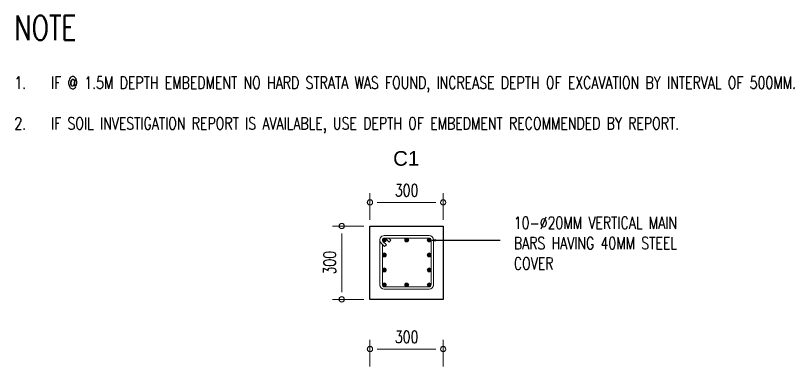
# Model space of a CAD drawing. Header units: millimetres. Extents: x 1634676 to 2610633, y -385676 to -37463.
# Drawn here: x 2098985 to 2102177, y -58387 to -56933 of the extents above; entities that cross this region are included whole.
import ezdxf
from ezdxf import colors
from ezdxf.entities.mleader import LeaderData, LeaderLine
from ezdxf.math import Vec2, Vec3

# ---------------------------------------------------------------- set-up
doc = ezdxf.new("R2010")
doc.units = ezdxf.units.MM
doc.header["$MEASUREMENT"] = 0
doc.layers.get('0').update_dxf_attribs({"lineweight": 15})
doc.layers.get('Defpoints').update_dxf_attribs({"color": 250})
for name, color, linetype, lineweight in [('ST-ANNOT_A', 74, 'Continuous', 20), ('ST-ANNOT_ALeadLines', 250, 'Continuous', 13), ('ST-COL_E', 6, 'Continuous', 30), ('ST-DIM_E', 250, 'Continuous', 13), ('ST-TIES_E', 14, 'Continuous', 15)]:
    doc.layers.add(name, color=color, linetype=linetype, lineweight=lineweight)
doc.styles.add('ARIAL', font='arial.ttf')
doc.styles.add('ST_TEXT', font='romans.shx', dxfattribs={"width": 0.75})
doc.styles.get("Standard").update_dxf_attribs({"font": 'GOTHIC.TTF'})
doc.dimstyles.new('ST_D25', dxfattribs={"dimscale": 25, "dimtxt": 2, "dimasz": 1.2, "dimexe": 1.5, "dimexo": 1, "dimgap": 1, "dimtad": 1, "dimdec": 0, "dimzin": 1, "dimdsep": 46, "dimtxsty": 'ST_TEXT', "dimblk": 'OpenIndicator', "dimcen": 1, "dimclrd": 256, "dimclre": 256, "dimclrt": 7, "dimadec": 0, "dimazin": 0, "dimtfac": 1, "dimtdec": 0, "dimtix": 1, "dimtmove": 2, "dimatfit": 3, "dimldrblk": 'OPEN90', "dimfxl": 0.075, "dimlwd": -1, "dimlwe": -1, "dimarcsym": 0})

# ---------------------------------------------------------------- blocks, each defined once
blk = doc.blocks.new('OpenIndicator')
at = {"layer": 'ST-DIM_E'}
h = blk.add_hatch(color=255, dxfattribs=at)
h.paths.add_polyline_path([(0.3500000000000002, 0), (0.3645194722411961, 0, 0.4142135623730951), (2.775557561562891e-16, 0.364519472241196), (2.775557561562891e-16, 0.3500000000000001, -0.4142135623730951)])
h.paths.add_polyline_path([(2.775557561562891e-16, 0.3500000000000001), (2.775557561562891e-16, 0.364519472241196, 0.4142135623730951), (-0.3645194722411955, 0), (-0.3499999999999998, 0, -0.4142135623730953)])
h.paths.add_polyline_path([(1.665334536937735e-16, -0.3499999999999999), (1.665334536937735e-16, -0.3645194722411956, 0.4142135623730951), (0.3645194722411961, 0), (0.3500000000000002, 0, -0.4142135623730949)])
h.paths.add_polyline_path([(-0.3499999999999998, 0), (-0.3645194722411955, 0, 0.4142135623730949), (1.665334536937735e-16, -0.3645194722411956), (1.665334536937735e-16, -0.3499999999999999, -0.4142135623730949)])
at = {"layer": 'ST-DIM_E', "color": 255}
blk.add_line((2.983402616018552e-16, 0.6342797221434002), (1.457489482482074e-16, -0.6342797221434002), dxfattribs=at)
at = {"layer": 'ST-DIM_E', "color": 255, "const_width": 0.01}
blk.add_lwpolyline([(-0.6295341379212689, 0), (0.6295341379212693, 0)], dxfattribs=at)
at = {"layer": 'ST-DIM_E', "color": 255}
for centre, radius in [((3.33066907387547e-16, 1.443384749626027e-16), 0.3645194722411958), ((2.220446049250313e-16, 1.443384749626027e-16), 0.35)]:
    blk.add_circle(centre, radius, dxfattribs=at)
blk = doc.blocks.new('*D1686')
at = {"layer": 'Defpoints', "color": 0, "transparency": 16777216}
for p in [(2100737.774064545, -58299.23012667726), (2100437.774064545, -58396.11153516377), (2100737.774064545, -58396.11153516377)]:
    blk.add_point(p, dxfattribs=at)
at = {"layer": 'ST-DIM_E', "transparency": 16777216}
for p, q in [((2100437.774064545, -58371.11153516377), (2100437.774064545, -58261.73012667726)), ((2100737.774064545, -58371.11153516377), (2100737.774064545, -58261.73012667726)), ((2100467.774064545, -58299.23012667726), (2100707.774064545, -58299.23012667726))]:
    blk.add_line(p, q, dxfattribs=at)
at = {"layer": 'ST-DIM_E', "transparency": 16777216, "xscale": 30, "yscale": 30, "zscale": 30, "rotation": 180}
blk.add_blockref('OpenIndicator', (2100437.774064545, -58299.23012667726), dxfattribs=at)
at = {"layer": 'ST-DIM_E', "transparency": 16777216, "xscale": 30, "yscale": 30, "zscale": 30}
blk.add_blockref('OpenIndicator', (2100737.774064545, -58299.23012667726), dxfattribs=at)
at = {"layer": 'ST-DIM_E', "color": 7, "transparency": 16777216, "insert": (2100587.774064545, -58249.23012667726), "char_height": 50, "width": 9.672159356995374, "attachment_point": 5, "style": 'ST_TEXT'}
blk.add_mtext('300', dxfattribs=at)
blk = doc.blocks.new('_Open90')
at = {"color": 0, "linetype": 'ByBlock', "lineweight": -2}
for p, q in [((0, 0), (-1, 0)), ((-0.5, 0.5), (0, 0)), ((0, 0), (-0.5, -0.5))]:
    blk.add_line(p, q, dxfattribs=at)
blk = doc.blocks.new('*D1688')
at = {"layer": 'Defpoints', "color": 0, "transparency": 16777216}
for p in [(2100737.774064545, -57698.6292026531), (2100437.774064545, -57795.51061113589), (2100737.774064545, -57795.51061113589)]:
    blk.add_point(p, dxfattribs=at)
at = {"layer": 'ST-DIM_E', "transparency": 16777216}
for p, q in [((2100437.774064545, -57770.51061113589), (2100437.774064545, -57661.1292026531)), ((2100737.774064545, -57770.51061113589), (2100737.774064545, -57661.1292026531)), ((2100467.774064545, -57698.6292026531), (2100707.774064545, -57698.6292026531))]:
    blk.add_line(p, q, dxfattribs=at)
at = {"layer": 'ST-DIM_E', "transparency": 16777216, "xscale": 30, "yscale": 30, "zscale": 30, "rotation": 180}
blk.add_blockref('OpenIndicator', (2100437.774064545, -57698.6292026531), dxfattribs=at)
at = {"layer": 'ST-DIM_E', "transparency": 16777216, "xscale": 30, "yscale": 30, "zscale": 30}
blk.add_blockref('OpenIndicator', (2100737.774064545, -57698.6292026531), dxfattribs=at)
at = {"layer": 'ST-DIM_E', "color": 7, "transparency": 16777216, "insert": (2100587.774064545, -57648.6292026531), "char_height": 50, "attachment_point": 5, "style": 'ST_TEXT'}
blk.add_mtext('300', dxfattribs=at)
blk = doc.blocks.new('*D1689')
at = {"layer": 'Defpoints', "color": 0, "transparency": 16777216}
for p in [(2100437.774064546, -57795.51061113592), (2100322.144539606, -58095.51061113592), (2100437.774064546, -58095.51061113592)]:
    blk.add_point(p, dxfattribs=at)
at = {"layer": 'ST-DIM_E', "transparency": 16777216}
for p, q in [((2100412.774064546, -57795.51061113592), (2100284.644539606, -57795.51061113592)), ((2100322.144539606, -57825.51061113592), (2100322.144539606, -58065.51061113592)), ((2100412.774064546, -58095.51061113592), (2100284.644539606, -58095.51061113592))]:
    blk.add_line(p, q, dxfattribs=at)
at = {"layer": 'ST-DIM_E', "transparency": 16777216, "xscale": 30, "yscale": 30, "zscale": 30}
for p, rotation in [((2100322.144539606, -57795.51061113592), 90), ((2100322.144539606, -58095.51061113592), 270)]:
    blk.add_blockref('OpenIndicator', p, dxfattribs=dict(at, rotation=rotation))
at = {"layer": 'ST-DIM_E', "color": 7, "transparency": 16777216, "insert": (2100272.144539605, -57945.5106111365), "char_height": 50, "attachment_point": 5, "rotation": 90, "style": 'ST_TEXT'}
blk.add_mtext('300', dxfattribs=at)

msp = doc.modelspace()

# ---------------------------------------------------------------- hatches: boundary and pattern name
at = {"layer": 'ST-TIES_E', "ltscale": 2}
h = msp.add_hatch(color=256, dxfattribs=at)
h.dxf.hatch_style = 1
h.paths.add_polyline_path([(2100488.390554506, -57852.28288558536, 1), (2100504.390554506, -57852.28288558536, 1)])
h = msp.add_hatch(color=256, dxfattribs=at)
h.dxf.hatch_style = 1
h.paths.add_polyline_path([(2100580.390554506, -57852.28288558536, 1), (2100596.390554506, -57852.28288558536, 1)])
h = msp.add_hatch(color=256, dxfattribs=at)
h.dxf.hatch_style = 1
h.paths.add_polyline_path([(2100672.390554506, -57852.28288558536, 1), (2100688.390554506, -57852.28288558536, 1)])
h = msp.add_hatch(color=256, dxfattribs=at)
h.dxf.hatch_style = 1
h.paths.add_polyline_path([(2100488.390554506, -57913.61621891745, 1), (2100504.390554506, -57913.61621891745, 1)])
h = msp.add_hatch(color=256, dxfattribs=at)
h.dxf.hatch_style = 1
h.paths.add_polyline_path([(2100672.390554506, -57913.61621891745, 1), (2100688.390554506, -57913.61621891745, 1)])
h = msp.add_hatch(color=256, dxfattribs=at)
h.dxf.hatch_style = 1
h.paths.add_polyline_path([(2100488.390554506, -57974.94955224954, 1), (2100504.390554506, -57974.94955224954, 1)])
h = msp.add_hatch(color=256, dxfattribs=at)
h.dxf.hatch_style = 1
h.paths.add_polyline_path([(2100672.390554506, -57974.94955224954, 1), (2100688.390554506, -57974.94955224954, 1)])
h = msp.add_hatch(color=256, dxfattribs=at)
h.dxf.hatch_style = 1
h.paths.add_polyline_path([(2100488.390554506, -58036.28288558163, 1), (2100504.390554506, -58036.28288558163, 1)])
h = msp.add_hatch(color=256, dxfattribs=at)
h.dxf.hatch_style = 1
h.paths.add_polyline_path([(2100580.390554506, -58036.28288558163, 1), (2100596.390554506, -58036.28288558163, 1)])
h = msp.add_hatch(color=256, dxfattribs=at)
h.dxf.hatch_style = 1
h.paths.add_polyline_path([(2100672.390554506, -58036.28288558163, 1), (2100688.390554506, -58036.28288558163, 1)])

# ---------------------------------------------------------------- linework, layer by layer
at = {"layer": 'ST-COL_E'}
msp.add_lwpolyline([(2100437.774064545, -57795.51061113589), (2100737.774064545, -57795.51061113589), (2100737.774064545, -58095.51061113589), (2100437.774064545, -58095.51061113589)], close=True, dxfattribs=at)
at = {"layer": 'ST-TIES_E'}
for p, q in [((2100680.390554506, -57844.28288558163), (2100496.390554506, -57844.28288558163)), ((2100513.84639864, -57844.28288558163), (2100523.260612193, -57853.69709914588)), ((2100497.804768074, -57879.1529432688), (2100483.662632454, -57865.01080764495)), ((2100490.733700264, -57857.9397398349), (2100504.875835884, -57872.08187545874)), ((2100504.875835884, -57872.08187545874), (2100497.804768074, -57879.1529432688)), ((2100516.189544383, -57860.76816695966), (2100502.047408763, -57846.62603133582)), ((2100523.260612193, -57853.69709914588), (2100516.189544383, -57860.76816695966)), ((2100496.390554506, -58044.28288558536), (2100680.390554506, -58044.28288558536))]:
    msp.add_line(p, q, dxfattribs=at)
for points in [[(2100680.390554506, -57834.28288558536), (2100496.390554506, -57834.28288558536)], [(2100478.390554506, -57852.28288558536), (2100478.390554506, -58036.28288558163)], [(2100488.390554506, -57869.73872970455), (2100488.390554506, -58036.28288558163)], [(2100688.390554506, -58036.28288558163), (2100688.390554506, -57852.28288558536)], [(2100698.390554506, -58036.28288558163), (2100698.390554506, -57852.28288558536)], [(2100496.390554506, -58054.28288558163), (2100680.390554506, -58054.28288558163)]]:
    msp.add_lwpolyline(points, dxfattribs=at)
at = {"layer": 'ST-TIES_E', "ltscale": 2}
for centre in [(2100496.390554506, -57852.28288558536), (2100588.390554506, -57852.28288558536), (2100680.390554506, -57852.28288558536), (2100496.390554506, -57913.61621891745), (2100680.390554506, -57913.61621891745), (2100496.390554506, -57974.94955224954), (2100680.390554506, -57974.94955224954)]:
    msp.add_circle(centre, 8, dxfattribs=at)
at = {"layer": 'ST-TIES_E'}
for centre in [(2100496.390554506, -58036.28288558163), (2100588.390554506, -58036.28288558536), (2100680.390554506, -58036.28288558163)]:
    msp.add_circle(centre, 8, dxfattribs=at)
at = {"layer": 'ST-TIES_E', "ltscale": 2}
for centre, start, end in [((2100496.390554506, -57852.28288558536), 90, 224.9999999994106), ((2100680.390554506, -57852.28288558536), 0, 90)]:
    msp.add_arc(centre, 18, start, end, dxfattribs=at)
at = {"layer": 'ST-TIES_E'}
for centre, start, end in [((2100496.390554506, -58036.28288558163), 180, 270), ((2100680.390554506, -58036.28288558163), 270, 0)]:
    msp.add_arc(centre, 18, start, end, dxfattribs=at)

# ---------------------------------------------------------------- texts
at = {"insert": (2100532.612912559, -57488.30603750033), "char_height": 60, "attachment_point": 1, "style": 'ARIAL'}
msp.add_mtext_dynamic_manual_height_columns('C1', width=2.451817176180612, gutter_width=1, heights=[0], dxfattribs=at)
at = {"layer": 'ST-ANNOT_A', "ltscale": 2, "insert": (2098980.273565472, -57174.27600966525), "char_height": 50, "width": 3575.64936231434, "attachment_point": 4, "style": 'ST_TEXT'}
msp.add_mtext('{\\H2x;\\C2;NOTE\\C256; }\\P\\P\\pi-150,l150,t150;1.^IIF @ 1.5M DEPTH EMBEDMENT NO HARD STRATA WAS FOUND, INCREASE DEPTH OF EXCAVATION BY INTERVAL OF 500MM.\\P\\pi0,l0,tz;\\P\\pi-150,l150,t150;2.^IIF SOIL INVESTIGATION REPORT IS AVAILABLE, USE DEPTH OF EMBEDMENT RECOMMENDED BY REPORT.', dxfattribs=at)
at = {"layer": 'ST-ANNOT_A', "insert": (2101027.454965014, -57865.44713658548), "char_height": 50, "attachment_point": 4, "style": 'ST_TEXT'}
msp.add_mtext_dynamic_manual_height_columns('10-%%C20MM VERTICAL MAIN BARS HAVING 40MM STEEL COVER', width=854.2720430956304, gutter_width=1, heights=[0], dxfattribs=at)

# ---------------------------------------------------------------- dimensions: what is measured, and where the dimension line sits
at = {"layer": 'ST-DIM_E'}
for base, p1, p2, picture, middle in [((2100737.774064545, -57698.6292026531), (2100437.774064545, -57795.51061113589), (2100737.774064545, -57795.51061113589), '*D1688', (2100587.774064545, -57648.6292026531)), ((2100737.774064545, -58299.23012667726), (2100437.774064545, -58396.11153516377), (2100737.774064545, -58396.11153516377), '*D1686', (2100587.774064545, -58249.23012667726))]:
    dim = msp.add_linear_dim(base=base, p1=p1, p2=p2, text='300', dimstyle='ST_D25', dxfattribs=at)
    dim.commit()
    dim.dimension.update_dxf_attribs({"geometry": picture, "text_midpoint": middle})
dim = msp.add_linear_dim(base=(2100322.144539606, -58095.51061113592), p1=(2100437.774064545, -57795.51061113589), p2=(2100437.774064545, -58095.51061113589), angle=90, text='300', dimstyle='ST_D25', dxfattribs=at)
dim.commit()
dim.dimension.update_dxf_attribs({"geometry": '*D1689', "text_midpoint": (2100272.144539605, -57945.5106111365)})

# ---------------------------------------------------------------- leaders
at = {"layer": 'ST-ANNOT_ALeadLines'}
ml = msp.add_multileader_mtext('Standard', dxfattribs=at)
ml.set_content('', color=256)
ml.set_leader_properties()
ml.build(insert=Vec2(0, 0))
ml.multileader.update_dxf_attribs({"dogleg_length": 0.36, "arrow_head_size": 30})
ctx = ml.context
ctx.base_point, ctx.char_height, ctx.arrow_head_size, ctx.landing_gap_size, ctx.plane_origin = Vec3(2100971.200799457, -57853.69647496421), 180, 30, 90, Vec3(2102461.180082265, -57873.95869130123)
notes = []
notes.append((ctx, [(0, (1, 1, 0), (2100751.380015422, -57853.69647496421), (1, 0), 219.8207840355192, [(0, [(2100678.598502297, -57853.69647496421)], 0, [])])]))
ctx.mtext.insert, ctx.mtext.flow_direction = Vec3(2101061.200799458, -57763.69647496421), 5
for ctx, leaders in notes:
    for number, flags, end, landing, length, lines in leaders:
        leader = LeaderData()
        leader.index, (leader.has_last_leader_line, leader.has_dogleg_vector, leader.attachment_direction) = number, flags
        leader.last_leader_point, leader.dogleg_vector, leader.dogleg_length = Vec3(end), Vec3(landing), length
        for number, points, colour, breaks in lines:
            line = LeaderLine()
            line.index, line.vertices, line.color, line.breaks = number, Vec3.list(points), colors.encode_raw_color(colour), breaks
            leader.lines.append(line)
        ctx.leaders.append(leader)

doc.saveas('drawing.dxf')
